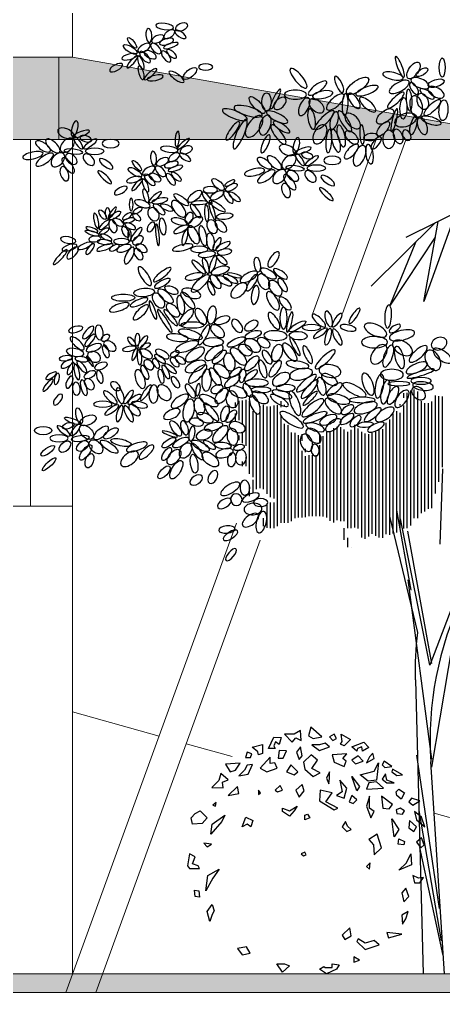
# Model space of a CAD drawing. Header units: millimetres. Extents: x 485872 to 486142, y -52344 to -52207.
# Drawn here: x 485912.78 to 485915.05, y -52339.38 to -52334.18 of the extents above; entities that cross this region are included whole.
import ezdxf

# ---------------------------------------------------------------- set-up
doc = ezdxf.new("R2010")
doc.units = ezdxf.units.MM
doc.header["$LTSCALE"] = 15
doc.styles.add('ATTR', font='romans.shx', dxfattribs={"width": 0.8, "height": 0.7})

# ---------------------------------------------------------------- blocks, each defined once
blk = doc.blocks.new('e48')
at = {"color": 100}
for p, q in [((25.5421, 9.7927), (25.1439, 9.5948)), ((25.3335, 9.689), (25.2118, 9.3516)), ((25.2567, 9.6509), (25.0115, 9.4098)), ((25.2118, 9.3516), (25.2662, 9.6556)), ((25.2554, 9.5952), (25.0841, 9.3377)), ((25.0841, 9.3377), (25.1816, 9.577))]:
    blk.add_line(p, q, dxfattribs=at)
blk = doc.blocks.new('m4')
at = {"color": 99}
for p, q in [((1153038.96, 193776.92), (1153038.96, 193834.3)), ((1153035.84, 193772.43), (1153035.84, 193832.8)), ((1153037.4, 193773.7), (1153037.4, 193833.74)), ((1153040.53, 193776.9), (1153040.53, 193833.37)), ((1152974.9, 193786.23), (1152974.9, 193826.66)), ((1152976.46, 193785.71), (1152976.46, 193827.18)), ((1152978.03, 193773.41), (1152978.03, 193827.21)), ((1153034.28, 193772.41), (1153034.28, 193827.14)), ((1153042.09, 193779.23), (1153042.09, 193829.11)), ((1153043.65, 193779.93), (1153043.65, 193828.13)), ((1153045.21, 193781.07), (1153045.21, 193828.13)), ((1153046.78, 193781.46), (1153046.78, 193828.91)), ((1152979.59, 193774.84), (1152979.59, 193822.38)), ((1153029.59, 193770.04), (1153029.59, 193823.42)), ((1153031.15, 193770.56), (1153031.15, 193824.62)), ((1153032.71, 193771.89), (1153032.71, 193823.89)), ((1152981.15, 193774.84), (1152981.15, 193819.01)), ((1152982.71, 193774.84), (1152982.71, 193818.34)), ((1153003.03, 193775.05), (1153003.03, 193816.98)), ((1153004.59, 193776.02), (1153004.59, 193817.65)), ((1153006.15, 193775.67), (1153006.15, 193817.52)), ((1153012.4, 193772.81), (1153012.4, 193818.46)), ((1153013.96, 193772.35), (1153013.96, 193816.9)), ((1153026.46, 193769.84), (1153026.46, 193819.33)), ((1153028.03, 193769.52), (1153028.03, 193820.89)), ((1152984.28, 193775.58), (1152984.28, 193815.06)), ((1152985.84, 193776.93), (1152985.84, 193814.93)), ((1152998.34, 193777.67), (1152998.34, 193813.53)), ((1152999.9, 193777.28), (1152999.9, 193815.17)), ((1153001.46, 193775.82), (1153001.46, 193815.51)), ((1153007.71, 193775.59), (1153007.71, 193816.48)), ((1153009.28, 193772.43), (1153009.28, 193815.44)), ((1153010.84, 193772.43), (1153010.84, 193816.34)), ((1153015.53, 193768.38), (1153015.53, 193815.34)), ((1153017.09, 193767.75), (1153017.09, 193814.71)), ((1153018.65, 193768.77), (1153018.65, 193814.39)), ((1153020.21, 193770.02), (1153020.21, 193814.96)), ((1153021.78, 193769.09), (1153021.78, 193815.53)), ((1153023.34, 193768.31), (1153023.34, 193816.09)), ((1153024.9, 193768.22), (1153024.9, 193816.64)), ((1152987.4, 193777.25), (1152987.4, 193808.55)), ((1152996.78, 193777.85), (1152996.78, 193809.5)), ((1152988.96, 193777.25), (1152988.96, 193806.98)), ((1152990.53, 193777.43), (1152990.53, 193804.58)), ((1152992.09, 193777.82), (1152992.09, 193804.94)), ((1152993.65, 193777.85), (1152993.65, 193804.94)), ((1152995.21, 193777.85), (1152995.21, 193804.94)), ((1153050.51, 193765.35), (1153051.65, 193798.86)), ((1152965.53, 193786.68), (1152965.53, 193791.7)), ((1152973.34, 193772.7), (1152973.34, 193783.4)), ((1152974.9, 193772.43), (1152974.9, 193783.87)), ((1152976.46, 193772.43), (1152976.46, 193783.87)), ((1152971.78, 193773.42), (1152971.78, 193776.99)), ((1153007.71, 193767.24), (1153007.71, 193772.43)), ((1153009.28, 193764.01), (1153009.28, 193768.2)), ((1153010.84, 193764.01), (1153010.84, 193764.04))]:
    blk.add_line(p, q, dxfattribs=at)
at = {"color": 116}
for p, q in [((1153034.28, 193830.52), (1153034.28, 193832.63)), ((1153048.34, 193787.91), (1153048.34, 193831.57)), ((1153049.9, 193793.1), (1153049.9, 193831.29)), ((1153051.46, 193799.69), (1153051.46, 193831.11)), ((1152959.28, 193826.09), (1152959.28, 193828.42)), ((1152960.84, 193820.57), (1152960.84, 193829.17)), ((1152962.4, 193818.52), (1152962.4, 193829.32)), ((1152963.96, 193809.11), (1152963.96, 193829.66)), ((1152965.53, 193796.71), (1152965.53, 193829.22)), ((1152970.21, 193790.26), (1152970.21, 193826.88)), ((1152971.78, 193789.86), (1152971.78, 193827.39)), ((1152973.34, 193787.8), (1152973.34, 193826.61)), ((1152979.59, 193826.42), (1152979.59, 193829)), ((1152981.15, 193826.61), (1152981.15, 193827.44)), ((1153032.71, 193827.14), (1153032.71, 193827.65)), ((1152959.28, 193820.05), (1152959.28, 193823.52)), ((1152967.09, 193795.15), (1152967.09, 193824.65)), ((1152968.65, 193789.81), (1152968.65, 193823.83)), ((1152960.84, 193811.63), (1152960.84, 193813.76)), ((1152962.4, 193810.37), (1152962.4, 193815.46)), ((1152987.4, 193808.56), (1152987.4, 193813.97)), ((1152988.96, 193811.32), (1152988.96, 193814.33)), ((1152996.78, 193810.13), (1152996.78, 193813.97)), ((1152963.96, 193800.08), (1152963.96, 193804.1)), ((1152990.53, 193806.38), (1152990.53, 193807.83)), ((1152962.4, 193800.12), (1152962.4, 193802.22)), ((1152967.09, 193788.24), (1152967.09, 193794.04)), ((1152963.96, 193787.44), (1152963.96, 193787.61))]:
    blk.add_line(p, q, dxfattribs=at)
at = {"color": 27}
for p, q in [((1153037.58, 193744.89), (1153031.11, 193780.48)), ((1153027.86, 193777.8), (1153040.33, 193726.08)), ((1153045.83, 193711.46), (1153032.83, 193776.65)), ((1153070.62, 193776.57), (1153045.83, 193711.46)), ((1153046.71, 193712.28), (1153036.08, 193771.1)), ((1153046.83, 193666.11), (1153061.64, 193753.86)), ((1153036.08, 193749.48), (1153046.59, 193669.64)), ((1153039.41, 193704.98), (1153042.92, 193574)), ((1153050.25, 193603.13), (1153040.14, 193671.39)), ((1153052.41, 193574), (1153046.31, 193668.45)), ((1153051.14, 193588.64), (1153041.15, 193646.77)), ((1153051.77, 193582.21), (1153041.4, 193630.22))]:
    blk.add_line(p, q, dxfattribs=at)
for centre, start, end in [((1153196, 193678.1), 154.547, 183.6902), ((1153189.35, 193709), 173.4603, 181.5354)]:
    blk.add_arc(centre, 150, start, end, dxfattribs=at)
at = {"color": 116, "extrusion": (0, 0, -1)}
for centre, major_axis, ratio in [((1152920.64, 193991.95), (-0.26, 3.13), 0.42054), ((1152927.68, 193995.92), (-3.98, 0.54), 0.329118), ((1152924.59, 193990.37), (2.68, 1.29), 0.508888), ((1152928.56, 193989.17), (3.1, 0.91), 0.409174), ((1152918.52, 193986.36), (2.67, 1.65), 0.480617), ((1152930.42, 193987.43), (3.32, 1.08), 0.270347), ((1153032.48, 193977.97), (-1.83, 4.63), 0.208689), ((1152917.2, 193975.27), (-0.93, 3), 0.360462), ((1152921.4, 193974.66), (2.77, 2.4), 0.257473), ((1152923.48, 193973.04), (3.58, 0.78), 0.308968), ((1153005.43, 193970.15), (-1.69, 3.64), 0.329118), ((1153029.43, 193973.88), (-4.5, 1.08), 0.34686), ((1152995.83, 193968.48), (4.02, 2.93), 0.322519), ((1153017.85, 193967.35), (4.92, 1.81), 0.306393), ((1152998.11, 193965.54), (4.53, 0.95), 0.34686), ((1152964.9, 193958.17), (-6.3, 1.78), 0.302788), ((1152958.96, 193956.62), (-5.53, 2.15), 0.28625), ((1152887.58, 193950.34), (0.83, 3.57), 0.360462), ((1153015.68, 193947.75), (-0.29, 4.36), 0.237905), ((1152883.63, 193948.33), (-3.51, 1.56), 0.540694), ((1152890.45, 193948.1), (3.7, 1.33), 0.264339), ((1152889.14, 193944.14), (-1.92, 2.71), 0.313033), ((1152933.31, 193945.77), (0.31, 3.48), 0.270347), ((1152873.47, 193942.51), (-3.17, 2.17), 0.417809), ((1152877.83, 193942.75), (-2.98, 2.82), 0.437157), ((1152884.3, 193943.04), (2.73, 2.7), 0.614425), ((1152929.78, 193941.19), (-3.98, 0.54), 0.329118), ((1152936, 193943.63), (2.75, 2.43), 0.205978), ((1152922.74, 193937.22), (-0.26, 3.13), 0.42054), ((1152920.62, 193931.64), (2.67, 1.65), 0.480617), ((1152926.7, 193935.65), (2.68, 1.29), 0.508888), ((1152930.66, 193934.45), (3.1, 0.91), 0.409174), ((1152932.53, 193932.71), (3.32, 1.08), 0.270347), ((1152956.76, 193926.22), (2.23, 1.16), 0.329118), ((1152919.3, 193920.54), (-0.93, 3), 0.360462), ((1152923.5, 193919.94), (2.77, 2.4), 0.257473), ((1152912.76, 193916.59), (0, 2.88), 0.294924), ((1152917.73, 193916.98), (-3.5, 1.08), 0.411957), ((1152925.58, 193918.32), (3.58, 0.78), 0.308968), ((1152943.22, 193917.42), (3.7, 0.22), 0.222639), ((1152887.75, 193850.75), (-3.91, 0.77), 0.426863), ((1152991.41, 193849.75), (-1.8, 3.88), 0.308968), ((1152999.24, 193847.67), (4.39, 4.13), 0.250757), ((1153032.29, 193848.5), (-1.39, 4.96), 0.366572), ((1152894.45, 193846.81), (-1.53, 2.25), 0.207959), ((1152971.44, 193843.34), (-1.27, 3.9), 0.368132), ((1152976.99, 193843.45), (2.51, 3.47), 0.375175), ((1152986.86, 193845.33), (-5.08, 0.82), 0.311586), ((1152962.37, 193840.31), (0.61, 2.9), 0.508888), ((1152966.02, 193840.47), (3, 2.25), 0.35208), ((1153040.04, 193843.85), (4.71, 2.08), 0.366572), ((1153041.79, 193841.32), (6.09, 1.88), 0.148135), ((1152957.87, 193837.89), (3.33, 2.4), 0.414148), ((1153018.32, 193836.64), (-1.95, 4.86), 0.414532), ((1153023.39, 193835.74), (0.97, 5.32), 0.331393)]:
    blk.add_ellipse(centre, major_axis=major_axis, ratio=ratio, dxfattribs=at)
at = {"color": 116}
for centre, major_axis, ratio in [((1152929.78, 193992.49), (2.17, 1.76), 0.540694), ((1152935.21, 193995.72), (2.54, 1.16), 0.60828), ((1152913.2, 193988.64), (-1.89, 2.29), 0.318055), ((1152912.37, 193985.73), (-2.97, 1.84), 0.378486), ((1152938.99, 193975), (2.84, 2.39), 0.445277), ((1153038.59, 193976.35), (2.38, 3.55), 0.485521), ((1153013.67, 193969.46), (4.78, 3.36), 0.403503), ((1153048.64, 193970.67), (3.57, 1.15), 0.427525), ((1152968.89, 193960.93), (-3.32, 3.59), 0.347589), ((1152894.52, 193943.63), (2.83, 2.19), 0.290128), ((1152937.31, 193940.99), (2.54, 1.16), 0.60828), ((1152896.55, 193940.34), (4.1, 0), 0.368132), ((1152931.88, 193937.76), (2.17, 1.76), 0.540694), ((1152915.3, 193933.92), (-1.89, 2.29), 0.318055), ((1152995.33, 193932.87), (4.1, 0), 0.368132), ((1152914.47, 193931), (-2.97, 1.84), 0.378486), ((1152951.49, 193925.55), (-2.57, 2.36), 0.439314), ((1152957.42, 193924.28), (2.57, 1.44), 0.440565), ((1152941.09, 193920.27), (2.84, 2.39), 0.445277), ((1152951.08, 193920.7), (2.87, 1.79), 0.453485), ((1152932.19, 193850.13), (1.8, 1.23), 0.519066), ((1152894.33, 193840.84), (2.37, 1.45), 0.530492), ((1152899.3, 193844.7), (2.64, 1.28), 0.521383), ((1152979.63, 193838.76), (3.5, 2.47), 0.595867)]:
    blk.add_ellipse(centre, major_axis=major_axis, ratio=ratio, dxfattribs=at)
at = {"color": 116, "extrusion": (0, 0, -1)}
for centre, major_axis, ratio in [((1152934.67, 193992.42), (-2.5, 1.59), 0.381666), ((1152923.74, 193986.15), (-2.08, 2.12), 0.508888), ((1152930.77, 193983.75), (-2.15, 1.78), 0.40552), ((1152911.96, 193982.46), (3.38, 0.88), 0.351451), ((1152913.28, 193980.18), (2.31, 2.62), 0.243312), ((1152917.06, 193979.9), (-1.21, 2.9), 0.330424), ((1152918.9, 193982.32), (-2.3, 2.39), 0.398406), ((1152921.27, 193983.36), (-2.64, 1.35), 0.508888), ((1152928.34, 193982.57), (-1.87, 2.41), 0.432555), ((1152906.05, 193977.57), (2.84, 1.54), 0.409174), ((1152945.95, 193977.91), (3.16, 0), 0.447471), ((1152932.96, 193973.52), (-3.29, 2.33), 0.321494), ((1153041.49, 193970.67), (-4.01, 1.72), 0.454183), ((1153032.24, 193969.01), (4.35, 2.42), 0.398406), ((1153038.78, 193968.34), (-1.69, 2.55), 0.432555), ((1153044.66, 193965.95), (-3.14, 2.06), 0.35208), ((1153048.6, 193966.65), (-3.53, 1.91), 0.517185), ((1153003.75, 193962.27), (3.74, 3.28), 0.398406), ((1153008.11, 193961.13), (0.28, 4.97), 0.265604), ((1153012.12, 193962.84), (-2.35, 3.26), 0.423152), ((1153018.17, 193961.11), (-3.46, 3.07), 0.367264), ((1153030.7, 193963.09), (3.61, 3.42), 0.265604), ((1153036.63, 193963.14), (-0.42, 4.87), 0.270347), ((1152995.36, 193960.6), (-3.04, 2.62), 0.587711), ((1153034.12, 193959.47), (0.2, 4.71), 0.360462), ((1152967.56, 193951.44), (3.26, 4.54), 0.490004), ((1152998.87, 193954.23), (4.2, 4.07), 0.274382), ((1153003.19, 193954.04), (1.14, 3.85), 0.423152), ((1153007.97, 193953.74), (-2.75, 4.56), 0.30137), ((1153011.45, 193953.83), (-3.07, 3.1), 0.540694), ((1153030.03, 193954.17), (1.24, 5.09), 0.180231), ((1153038.59, 193951.86), (1.16, 4.12), 0.331037), ((1153042.54, 193951.66), (-1.39, 3.77), 0.493677), ((1152958.05, 193949.47), (2.91, 4.04), 0.265604), ((1152961.34, 193947.97), (2.78, 6.5), 0.240308), ((1152996.89, 193947.9), (2.14, 4.1), 0.571299), ((1153006.39, 193947.17), (-1.17, 4.84), 0.322519), ((1152892.49, 193945.92), (-2.57, 0.85), 0.488369), ((1153000.88, 193944.87), (0.42, 5.22), 0.252324), ((1153003.97, 193945.05), (-1.4, 5.05), 0.324416), ((1153011.08, 193946.52), (-2.69, 2.61), 0.528119), ((1153021.93, 193944.03), (2.14, 2.65), 0.38819), ((1153027.61, 193945.67), (0, 4.02), 0.681744), ((1153031.72, 193946.96), (-1.32, 3.14), 0.582286), ((1153035.56, 193947.48), (-1.25, 2.2), 0.671206), ((1152903.63, 193943.76), (-3.84, 0), 0.49154), ((1153010.92, 193940.25), (2.9, 3.14), 0.397244), ((1153014.58, 193938.34), (1.9, 4.5), 0.482762), ((1153018.97, 193939.09), (-0.72, 4.31), 0.389299), ((1152868.97, 193938.49), (4.51, 1.03), 0.326457), ((1152874.22, 193936.62), (3.81, 2.62), 0.34686), ((1152880.1, 193936.55), (2.49, 2.69), 0.643683), ((1152886.09, 193936.9), (-2.37, 1.93), 0.617936), ((1152893.92, 193936.61), (-2.22, 2.22), 0.600771), ((1152936.77, 193937.69), (-2.5, 1.59), 0.381666), ((1152884.68, 193934.06), (-2.48, 3.27), 0.39114), ((1152901.62, 193934.78), (-2.97, 2.14), 0.360462), ((1152925.85, 193931.43), (-2.08, 2.12), 0.508888), ((1153002.4, 193936.29), (-3.84, 0), 0.49154), ((1152883.01, 193930.36), (-1.06, 3.14), 0.540694), ((1152900.99, 193928.76), (-2.97, 2.83), 0.253091), ((1152921.01, 193927.6), (-2.3, 2.39), 0.398406), ((1152923.37, 193928.64), (-2.64, 1.35), 0.508888), ((1152930.45, 193927.85), (-1.87, 2.41), 0.432555), ((1152932.87, 193929.02), (-2.15, 1.78), 0.40552), ((1152967.74, 193931.02), (4.51, 1.03), 0.326457), ((1152914.06, 193927.74), (3.38, 0.88), 0.351451), ((1152915.39, 193925.45), (2.31, 2.62), 0.243312), ((1152919.16, 193925.17), (-1.21, 2.9), 0.330424), ((1152908.15, 193922.84), (2.84, 1.54), 0.409174), ((1152935.06, 193918.8), (-3.29, 2.33), 0.321494), ((1152946.63, 193919.47), (-2.05, 2.69), 0.313951), ((1152948.05, 193923.18), (3.16, 0), 0.447471), ((1152956.05, 193919.9), (-1.99, 2.6), 0.396509), ((1152933.92, 193914.72), (-2.79, 3.5), 0.474756), ((1152951.15, 193915.91), (-3.57, 2.32), 0.249551), ((1152896.22, 193848.79), (-2.74, 1.43), 0.733144), ((1152901.5, 193851.26), (-1.04, 2.74), 0.444141), ((1152911.96, 193852.41), (3, 0.59), 0.339865), ((1152914.32, 193849.93), (1.01, 2.79), 0.28625), ((1152916.42, 193848.64), (-0.2, 3.4), 0.305007), ((1152919.39, 193850.15), (-2.79, 1.62), 0.52608), ((1152926.62, 193850.05), (-2.94, 1.71), 0.443646), ((1152941.21, 193849.84), (4.06, 2.73), 0.444141), ((1152949.72, 193850.58), (3.9, 2.95), 0.444141), ((1152960.6, 193848.98), (-3.32, 3.59), 0.444141), ((1152963.65, 193851.82), (-2.95, 1.7), 0.637741), ((1152973.33, 193848.67), (-1.88, 2.94), 0.432555), ((1153023.17, 193849.91), (2.92, 4.03), 0.569151), ((1153027.34, 193849.11), (1.79, 4.83), 0.366572), ((1153040.71, 193850.1), (3.85, 3.43), 0.366572), ((1153047.2, 193847.28), (-2.26, 4.33), 0.637246), ((1153051.44, 193849.32), (-3.98, 2.84), 0.444141), ((1152883.52, 193848.17), (2.9, 0.41), 0.38621), ((1152884.13, 193845.67), (2.52, 1.6), 0.436349), ((1152890.62, 193847.7), (-2.91, 0.39), 0.38621), ((1152890.78, 193844.38), (-2.08, 2.56), 0.326133), ((1152920.61, 193845.27), (-1.86, 1.84), 0.684879), ((1152923.84, 193845.86), (-1.3, 2.07), 0.502073), ((1152925.62, 193847.89), (-2.44, 1.69), 0.381666), ((1152932.16, 193846.42), (-1.78, 1.92), 0.504647), ((1152934.68, 193847.31), (-2.27, 1.31), 0.504647), ((1152941.4, 193844.5), (4.5, 1.92), 0.444141), ((1152956.53, 193846.47), (-0.89, 3.92), 0.634727), ((1152885.86, 193843.5), (1.33, 2.62), 0.366899), ((1152888.56, 193842.11), (-0.84, 3.51), 0.313446), ((1152898.78, 193839.86), (-0.83, 2.81), 0.463452), ((1152916.76, 193838.89), (-1.43, 4.12), 0.454183), ((1152918.84, 193841.86), (-1.48, 3.07), 0.38819), ((1152930.32, 193843.54), (-2.59, 1.94), 0.321493), ((1152942.39, 193841.16), (3.89, 3.89), 0.343298), ((1152946.38, 193838.39), (0.28, 4.88), 0.444141), ((1152950.23, 193839.98), (-2.31, 3.7), 0.410927), ((1152953.08, 193842.43), (-3.38, 2.62), 0.50759), ((1152959.26, 193841.92), (2.5, 1.91), 0.42054), ((1152988.47, 193841.05), (5.11, 1.13), 0.468601), ((1153001.34, 193842.48), (-4.84, 0.65), 0.579315), ((1153028.91, 193840.81), (5.15, 0), 0.476544), ((1152877.08, 193840.39), (2.36, 1.47), 0.34686), ((1152879.61, 193839.03), (0.59, 2.5), 0.419313), ((1152885.27, 193837.51), (1.15, 2.7), 0.444141), ((1152990.86, 193837.06), (4.37, 3.75), 0.262155), ((1153001.17, 193838.69), (-3.41, 2.12), 0.470168)]:
    blk.add_ellipse(centre, major_axis=major_axis, ratio=ratio, start_param=3.141593, end_param=9.424778, dxfattribs=at)
at = {"color": 60}
for centre, major_axis, ratio in [((1153051.39, 193977.62), (0, 4.28), 0.308968), ((1153042.31, 193975.55), (2.56, 1.66), 0.432555), ((1152973.09, 193962.31), (0, 4.02), 0.517185), ((1152993.29, 193936.16), (2.83, 2.19), 0.290128)]:
    blk.add_ellipse(centre, major_axis=major_axis, ratio=ratio, dxfattribs=at)
at = {"color": 60, "extrusion": (0, 0, -1)}
for centre, major_axis, ratio in [((1152987.35, 193972.85), (-3.58, 4.29), 0.30414), ((1152977.06, 193963.62), (2.2, 4.37), 0.193105), ((1152979.07, 193961.64), (2.43, 2.38), 0.582286), ((1152985.95, 193965.55), (-4.98, 0), 0.398406), ((1152982.4, 193940.86), (-3.51, 1.56), 0.540694), ((1152986.36, 193942.87), (0.83, 3.57), 0.360462), ((1152976.61, 193935.28), (-2.98, 2.82), 0.437157), ((1152983.07, 193935.58), (2.73, 2.7), 0.614425), ((1152989.23, 193940.63), (3.7, 1.33), 0.264339), ((1152987.91, 193936.67), (-1.92, 2.71), 0.313033), ((1152972.24, 193935.04), (-3.17, 2.17), 0.417809)]:
    blk.add_ellipse(centre, major_axis=major_axis, ratio=ratio, dxfattribs=at)
for centre, major_axis, ratio in [((1152989.89, 193960.26), (1.92, 3.92), 0.454183), ((1152972.49, 193952), (1.49, 4.38), 0.510088), ((1152977.78, 193955.55), (-4.69, 2.33), 0.324416), ((1152993.16, 193954.71), (-0.84, 4.55), 0.34686), ((1152978.39, 193947.82), (-3.14, 4.19), 0.306393), ((1152979.79, 193951.13), (-3.65, 2.39), 0.302788), ((1152972.61, 193943.63), (1.75, 4), 0.302788), ((1152991.26, 193938.45), (-2.57, 0.85), 0.488369), ((1152972.99, 193929.16), (3.81, 2.62), 0.34686), ((1152978.87, 193929.09), (2.49, 2.69), 0.643683), ((1152983.45, 193926.59), (-2.48, 3.27), 0.39114), ((1152984.86, 193929.43), (-2.37, 1.93), 0.617936), ((1152992.69, 193929.15), (-2.22, 2.22), 0.600771), ((1153000.4, 193927.31), (-2.97, 2.14), 0.360462), ((1152981.78, 193922.89), (-1.06, 3.14), 0.540694), ((1152999.76, 193921.29), (-2.97, 2.83), 0.253091)]:
    blk.add_ellipse(centre, major_axis=major_axis, ratio=ratio, start_param=3.141593, end_param=9.424778, dxfattribs=at)
at = {"color": 116}
for centre, major_axis, ratio in [((1153039.79, 193960.34), (-0.93, 4.8), 0.540694), ((1153042.7, 193962.53), (-1.18, 3.56), 0.628714), ((1153047.01, 193959.8), (3.49, 3.42), 0.328278), ((1153051.95, 193958.61), (0.32, 4.62), 0.428474), ((1153025.97, 193955.87), (3.54, 2.98), 0.510088), ((1153035.08, 193954.26), (4.67, 1.72), 0.588123), ((1153046.43, 193954), (-4.4, 1.43), 0.367264), ((1153025.08, 193950.39), (2.53, 3.12), 0.423152), ((1153019.57, 193946.74), (3.11, 0.48), 0.540694), ((1152887.04, 193940.27), (-4.07, 0.48), 0.299107), ((1152958.84, 193920.1), (-2.41, 2.05), 0.372892), ((1152952.05, 193848.77), (2.83, 2.85), 0.399643), ((1152977.8, 193850.53), (1.24, 3.82), 0.540694), ((1152966.52, 193845.87), (2.9, 3.14), 0.419314), ((1152926.1, 193840.12), (-0.64, 3.17), 0.35072), ((1152928.23, 193842.09), (-1.38, 3.11), 0.305007)]:
    blk.add_ellipse(centre, major_axis=major_axis, ratio=ratio, start_param=3.141593, end_param=9.424778, dxfattribs=at)
at = {"color": 60}
blk.add_ellipse((1152985.81, 193932.8), major_axis=(-4.07, 0.48), ratio=0.299107, start_param=3.141593, end_param=9.424778, dxfattribs=at)
at = {"color": 99, "extrusion": (0, 0, -1)}
for centre, major_axis, ratio in [((1152925.23, 193914.51), (-2.48, 2.21), 0.398406), ((1152928.62, 193915.29), (-2.83, 1.16), 0.370761), ((1152941.45, 193913.74), (-2.25, 2.95), 0.318055), ((1152946.4, 193912.76), (-0.25, 3.92), 0.240308), ((1152948.9, 193913.84), (-1.32, 4.05), 0.194095), ((1152915.19, 193911.07), (-1.67, 1.41), 0.519066), ((1152922.75, 193912.32), (-1.51, 2.75), 0.750963), ((1152904.63, 193906.94), (-0.97, 2.8), 0.572499), ((1152906.91, 193908.75), (-2.49, 1.27), 0.473107), ((1152912.35, 193906.98), (-2.37, 1.12), 0.432555), ((1152921.62, 193906.64), (1.39, 2.01), 0.540694), ((1152924.5, 193903.15), (-0.48, 4.95), 0.151774), ((1152926.81, 193906.85), (-0.52, 3.72), 0.402377), ((1152941.47, 193908.87), (3.1, 1.83), 0.49154), ((1152948.91, 193906.8), (-1.33, 2.87), 0.708495), ((1152952.73, 193907.01), (-2.31, 2.32), 0.540694), ((1152910.24, 193904.44), (-1.27, 2.29), 0.504647), ((1152935, 193905.56), (3.25, 1.55), 0.327693), ((1152936.7, 193901.92), (0.92, 3.48), 0.294924), ((1152892.14, 193898.22), (3.29, 1.4), 0.290128), ((1152894.45, 193896.78), (1.75, 2.29), 0.360462), ((1152896.54, 193901.27), (2.69, 0.26), 0.488369), ((1152901.06, 193897.5), (3.61, 1.3), 0.270347), ((1152908.43, 193900.17), (3.58, 0), 0.369254), ((1152917.37, 193897.2), (-2.46, 1.33), 0.574487), ((1152935.74, 193897.47), (4.56, 1.1), 0.276634), ((1152881.16, 193893.21), (3.02, 3.27), 0.212037), ((1152885.28, 193897.45), (3.32, 1.08), 0.351451), ((1152886.69, 193895.05), (2.42, 2.52), 0.432555), ((1152905.3, 193897.37), (2.15, 1.16), 0.424831), ((1152909.55, 193897.13), (3.21, 1.12), 0.415918), ((1152911.95, 193893.9), (1.83, 3.67), 0.368132), ((1152916.02, 193894.5), (-1.62, 2.38), 0.557078), ((1152943.17, 193896.68), (3.93, 0), 0.360462), ((1152946.53, 193894.45), (3.89, 0.53), 0.330424), ((1152953.2, 193891.93), (-2.3, 1.84), 0.400514), ((1152940.86, 193884.6), (4.03, 0.97), 0.341491), ((1152958.77, 193885.1), (-3.28, 0.81), 0.209301), ((1152965.21, 193884.42), (3.84, 2.08), 0.389299), ((1152973.94, 193885.89), (-3.5, 1.97), 0.399643), ((1152979.28, 193885.79), (-3.03, 2.07), 0.360462), ((1152948.43, 193879.33), (-1.32, 2.99), 0.360462), ((1152950.36, 193882.34), (-2.15, 2.89), 0.45877), ((1152954.23, 193882.68), (-3.34, 1.86), 0.370761), ((1152957.05, 193883.54), (-3.31, 1.68), 0.318055), ((1152960.78, 193878.34), (3.33, 2.82), 0.540694), ((1152966.69, 193881.86), (2.36, 3.67), 0.302788), ((1152971.82, 193882.29), (-1.89, 3.24), 0.628714), ((1152976.98, 193879.38), (-2.49, 3.15), 0.564202), ((1152980.25, 193880.76), (-1.84, 2.86), 0.415918), ((1152924.96, 193873.88), (-2.2, 3.04), 0.578417), ((1152928.09, 193875.86), (-3.31, 2.84), 0.410927), ((1152930.71, 193878.51), (-3.02, 1.15), 0.467627), ((1152938.01, 193873.93), (-2.98, 3.54), 0.34686), ((1152939.56, 193877.08), (-4.15, 1.34), 0.454183), ((1152968.02, 193876.38), (0.65, 4.23), 0.375175), ((1152975.94, 193873.74), (-2.34, 3.99), 0.428474), ((1152916.29, 193873.05), (3.94, 1.68), 0.286899), ((1152922.46, 193869.66), (-1.48, 4.11), 0.216278), ((1152934.87, 193871.88), (-0.74, 4.21), 0.397244), ((1152981.4, 193872.58), (-2.49, 2.69), 0.437704), ((1152907.53, 193870.84), (4.35, 1.57), 0.326457), ((1152927.79, 193864.77), (-3.14, 5.04), 0.17493), ((1152930.41, 193866.26), (-2.97, 3.54), 0.224439), ((1152931.39, 193869.52), (-2.69, 2.61), 0.528119), ((1152937.26, 193866.35), (3.07, 3.46), 0.367264), ((1152943.82, 193866.79), (-2.09, 3.43), 0.493677), ((1152888.01, 193861.03), (3.19, 0.85), 0.394792), ((1152893.63, 193859.63), (2.36, 2.74), 0.360462), ((1152940.03, 193862.97), (5.24, 0), 0.252324), ((1152945.25, 193858.55), (2.3, 4.41), 0.265604), ((1152951.26, 193860.22), (-2.83, 2.33), 0.566441), ((1152977.1, 193858.23), (-5.15, 0.22), 0.421558), ((1152993.1, 193861.89), (4.19, 0), 0.315405), ((1152997.12, 193859.33), (3.08, 2.14), 0.276634), ((1153000.55, 193857.78), (1.04, 3.7), 0.319501), ((1153004.6, 193857.65), (-1.87, 3.55), 0.329118), ((1153009.48, 193861.67), (-3.59, 0.76), 0.360462), ((1152903.28, 193853.62), (-2.59, 1.78), 0.594763), ((1152937.6, 193853.36), (5.14, 1.95), 0.343298), ((1152966.93, 193853.87), (-3.32, 2.26), 0.611219), ((1152971.77, 193855.1), (-2.72, 1.57), 0.600771), ((1152985.77, 193853.41), (-2.18, 4.08), 0.204035), ((1153021.21, 193855.31), (5.76, 0), 0.442386), ((1153033.69, 193852.78), (-4.18, 2.53), 0.579315)]:
    blk.add_ellipse(centre, major_axis=major_axis, ratio=ratio, start_param=3.141593, end_param=9.424778, dxfattribs=at)
for centre, major_axis, ratio in [((1152897.16, 193909.4), (-0.81, 3.49), 0.263753), ((1152900.02, 193912.13), (-1.61, 1.84), 0.463452), ((1152902.29, 193912.73), (-0.11, 2.44), 0.463452), ((1152904.35, 193912.99), (1.71, 2.43), 0.254444), ((1152911, 193911.37), (2.03, 1.35), 0.38621), ((1152915.57, 193913.91), (2.05, 1.16), 0.400514), ((1152911.76, 193909.56), (2.54, 0.63), 0.360463), ((1152934.23, 193909.08), (-3.7, 0.94), 0.370761), ((1152895.25, 193905.52), (-2.71, 0.98), 0.262154), ((1152901.66, 193901.95), (-2.51, 1.23), 0.337934), ((1152912, 193902.88), (0, 2.71), 0.279068), ((1152915.11, 193903.38), (2.34, 2.93), 0.301783), ((1152940.59, 193903.16), (-1.93, 3.91), 0.45959), ((1152944.77, 193902.68), (-1.06, 4.46), 0.334715), ((1152948.09, 193900.13), (-0.44, 3.79), 0.463452), ((1152884.67, 193900.81), (-3.43, 0.65), 0.40552), ((1152900.86, 193899.92), (-3.3, 0.3), 0.313033), ((1152951.07, 193899.07), (1.59, 2.73), 0.372892), ((1152953.69, 193898.1), (3.26, 1.76), 0.318055), ((1152976.21, 193892.15), (2.23, 3.34), 0.399643), ((1152942.87, 193888.8), (-2.97, 2.89), 0.284576), ((1152945.97, 193889.44), (-1.14, 3.53), 0.318055), ((1152949.18, 193890.08), (1.29, 3.83), 0.292267), ((1152918.83, 193884.71), (-2.66, 4.1), 0.328278), ((1152926.61, 193885.4), (3.85, 3.01), 0.251036), ((1152926.67, 193881.56), (3.53, 1.91), 0.305609), ((1152948.7, 193867.45), (0.77, 3.94), 0.493677), ((1152976.42, 193864.83), (-2.24, 3.64), 0.375175), ((1152980.68, 193866.08), (0, 4.89), 0.328278), ((1152983.45, 193864.31), (1.12, 4.49), 0.204035), ((1153000.8, 193865.67), (-1.05, 3.51), 0.411957), ((1153012.28, 193867.04), (2.34, 3.37), 0.253091), ((1153027.29, 193866.74), (0.31, 5.14), 0.293258), ((1152953.29, 193865.1), (3.47, 1.18), 0.437704), ((1152959.99, 193862.59), (-1.97, 2.77), 0.554558), ((1152996.4, 193864.92), (-2.92, 2.76), 0.329118), ((1153004.52, 193865.1), (2.04, 2.94), 0.316504), ((1153021.65, 193860.65), (-4.94, 2.2), 0.453485), ((1153030.26, 193861.41), (2.4, 1.59), 0.426001), ((1153033.47, 193858.4), (5.61, 1.32), 0.376847), ((1152888.72, 193854.8), (-2.94, 2.69), 0.369948), ((1152894.43, 193856.14), (2.24, 2.63), 0.327693), ((1152912.97, 193855.68), (-1.73, 1.72), 0.424831), ((1152915.5, 193856.47), (0.16, 2.79), 0.40552), ((1152917.95, 193855.4), (2.11, 2.67), 0.332735), ((1152933.34, 193857.33), (-4.84, 0.65), 0.328278), ((1152949.37, 193855.31), (-4.63, 0), 0.408071), ((1152896.1, 193852.81), (3.38, 1.27), 0.407479)]:
    blk.add_ellipse(centre, major_axis=major_axis, ratio=ratio, dxfattribs=at)
at = {"color": 99}
for centre, major_axis, ratio in [((1152905.56, 193911.75), (2.41, 1.74), 0.381666), ((1152938.59, 193910.69), (0.97, 2.55), 0.562321), ((1152954.43, 193911.44), (3.69, 0.4), 0.381666), ((1152900.85, 193907.56), (2.13, 2.19), 0.308968), ((1152895.4, 193903.9), (-3.07, 1), 0.292267), ((1152900.71, 193904.72), (1.98, 1.27), 0.400514), ((1152915.79, 193900.61), (2.02, 1.8), 0.627902), ((1152954.34, 193895.49), (3.12, 0.52), 0.447471), ((1152969, 193889.85), (-0.56, 3.36), 0.38819), ((1152952.46, 193887.23), (3.93, 1.32), 0.426863), ((1152943.61, 193881.48), (3.78, 3.78), 0.331037), ((1152966.33, 193862.69), (2.72, 2.05), 0.554558), ((1152986.89, 193862.42), (3.67, 2.19), 0.286899), ((1152898.52, 193859.65), (-0.43, 3.43), 0.475155), ((1152939.16, 193858.8), (-5.22, 1.72), 0.343298), ((1152967.17, 193858.67), (3.57, 1.17), 0.427525), ((1152901.28, 193857.26), (1.58, 1.37), 0.621798), ((1152959.59, 193855.39), (3.95, 1.86), 0.346044), ((1153050.02, 193854.67), (3.06, 1.68), 0.811041), ((1152919.15, 193853.62), (2.05, 1.17), 0.440565)]:
    blk.add_ellipse(centre, major_axis=major_axis, ratio=ratio, dxfattribs=at)
for centre, major_axis, ratio in [((1152918.53, 193877.46), (4.61, 0.42), 0.408071), ((1152909.26, 193875.14), (5.15, 0), 0.311586), ((1152917.08, 193868.6), (3.14, 3.4), 0.326457), ((1152987.22, 193858.22), (-4.01, 0.23), 0.470168), ((1152983.45, 193850.86), (-2.76, 4.03), 0.366899)]:
    blk.add_ellipse(centre, major_axis=major_axis, ratio=ratio, start_param=3.141593, end_param=9.424778, dxfattribs=at)
at = {"extrusion": (0, 0, -1)}
for centre, major_axis, ratio in [((1152875.7, 193836.17), (2.22, 2.65), 0.262154), ((1152891.66, 193835.04), (-0.99, 3.53), 0.355313), ((1152894.12, 193836.62), (-1.7, 2.19), 0.673317), ((1152932.49, 193837.47), (-1.59, 2.4), 0.45877), ((1152968.74, 193837.25), (5.24, 0), 0.306393), ((1152888.29, 193834.59), (-0.36, 2.91), 0.579315), ((1152905.78, 193835.72), (-2.01, 1.6), 0.595867), ((1152922.78, 193832.21), (0.15, 4.1), 0.506181), ((1152927.44, 193832.86), (-2.49, 3.04), 0.672863), ((1152939.15, 193833.57), (-1.93, 3.01), 0.422005), ((1152951.02, 193834.4), (2.76, 1.09), 0.572499), ((1152953.06, 193831.36), (2.49, 3.03), 0.552709), ((1152960.44, 193833.19), (-3.91, 1.74), 0.50759), ((1152964.73, 193833.91), (-1.71, 2.94), 0.443646), ((1152970.68, 193834.11), (-4.54, 0), 0.270347), ((1152980.02, 193832.12), (-4.4, 1.44), 0.326457), ((1152981.67, 193834.93), (-4.28, 0), 0.353106), ((1153032.08, 193836.84), (4.89, 0), 0.193105), ((1153040.84, 193832.6), (-2.61, 2.32), 0.702902), ((1153042.83, 193835.76), (-4.6, 0.53), 0.408071), ((1152880.15, 193829.77), (1.8, 2.32), 0.444141), ((1152934.43, 193829.08), (3.75, 2.71), 0.408071), ((1152938.42, 193824.96), (1.03, 5.05), 0.476544), ((1152943.19, 193826.75), (-0.83, 3.66), 0.653862), ((1152947.38, 193829.3), (-4.13, 2.08), 0.408071), ((1152957.71, 193829.89), (-0.81, 3.67), 0.729308), ((1152967.86, 193827.58), (-1.72, 4.2), 0.415918), ((1152970.36, 193830.71), (-3.47, 2.02), 0.540694), ((1152978.81, 193829.37), (-3.95, 2.41), 0.326457), ((1153002.81, 193826.87), (-3.4, 3.13), 0.469281), ((1153005.25, 193829.99), (-4.96, 1.38), 0.366572), ((1153015.78, 193829.59), (5.76, 0), 0.213001), ((1152904.16, 193825.14), (3.08, 2.14), 0.276634), ((1152907.59, 193823.58), (1.04, 3.7), 0.319501), ((1152911.64, 193823.45), (-1.87, 3.55), 0.329118), ((1152914.26, 193825.06), (-2.34, 2.22), 0.52608), ((1152916.52, 193827.48), (-3.59, 0.76), 0.360462), ((1152930.92, 193823.29), (3.6, 1.79), 0.470168), ((1153009.18, 193825.31), (2.66, 1.83), 0.467627), ((1153017.28, 193826.12), (5.14, 1.69), 0.418601), ((1153020.42, 193823.05), (3.65, 2.85), 0.326457), ((1153025.83, 193823.17), (4.05, 2.73), 0.444141), ((1153000.61, 193820.73), (3.77, 1.63), 0.460165), ((1153008.94, 193821.11), (3.03, 2.07), 0.411957), ((1153012.69, 193820.1), (2.31, 2.25), 0.467627), ((1152949.47, 193817.74), (4.15, 1.05), 0.375175), ((1152952.5, 193814.43), (3.14, 3.4), 0.469281), ((1152957.98, 193813.18), (-0.7, 3.69), 0.653862), ((1152960.04, 193817.47), (-3.51, 1.32), 0.603565), ((1152994.82, 193817.43), (-4.15, 1.36), 0.367672), ((1152994.07, 193813.68), (-3.02, 2.78), 0.598214), ((1153021.84, 193817.5), (3.66, 1.85), 0.368132), ((1152890.14, 193812.44), (4.07, 0.48), 0.299107), ((1152945.32, 193814.11), (3.53, 1.27), 0.553268), ((1152990.89, 193810.54), (-1.48, 3.73), 0.634727), ((1152915.24, 193808.68), (4.61, 1.63), 0.328278), ((1152919.59, 193806.35), (3.17, 3), 0.346044), ((1152947.67, 193809.56), (-2.73, 1.72), 0.35072), ((1152954.32, 193805.87), (3.85, 1.16), 0.470168), ((1152994.78, 193807.23), (-0.4, 2.68), 0.662786), ((1152912.02, 193803.37), (3.66, 2.84), 0.530492), ((1152957.57, 193802.98), (0.6, 3.08), 0.600771), ((1152961.67, 193804.04), (0.29, 3.39), 0.720925), ((1152941.75, 193793.95), (2.63, 1.72), 0.600771), ((1152949.17, 193795.26), (1.54, 2.74), 0.600771), ((1152956.91, 193789.98), (4.17, 2.55), 0.38621), ((1152963.46, 193790.5), (-0.24, 3.4), 0.637741), ((1152959.6, 193785.2), (-1.05, 2.4), 0.973248), ((1152966.08, 193786.11), (3.73, 1.49), 0.399643), ((1152954.31, 193783.46), (2.98, 1.82), 0.513659), ((1152967.07, 193781.02), (4, 0.29), 0.634727), ((1152965.97, 193776.05), (3.45, 2.52), 0.50759), ((1152970.76, 193775.2), (1.2, 4.74), 0.444141), ((1152955.41, 193771.89), (3.65, 0.39), 0.437704), ((1152957.03, 193769.31), (3.17, 2.02), 0.402377), ((1152957.26, 193760.64), (2.18, 2.62), 0.38819)]:
    blk.add_ellipse(centre, major_axis=major_axis, ratio=ratio, start_param=3.141593, end_param=9.424778, dxfattribs=at)
for centre, major_axis, ratio in [((1152992.28, 193834.43), (3.62, 4.02), 0.279068), ((1152997.56, 193835.65), (-1.09, 3.87), 0.470168), ((1153026.08, 193833.11), (1.13, 5.29), 0.348835), ((1153041.97, 193838.07), (4.63, 0), 0.326457), ((1152907.83, 193831.48), (-1.05, 3.51), 0.411957), ((1152919.32, 193832.84), (2.34, 3.37), 0.253091), ((1152942.58, 193834.1), (0.43, 2.85), 0.327693), ((1153003.33, 193834.35), (3.42, 2.56), 0.353106), ((1153012.3, 193834.11), (-5.07, 2.74), 0.327693), ((1153029.44, 193831.65), (2.08, 3.84), 0.432555), ((1153033.45, 193830.11), (2.68, 3.66), 0.478306), ((1152903.44, 193830.73), (-2.92, 2.76), 0.329118), ((1152911.56, 193830.91), (2.04, 2.94), 0.316504), ((1152914.29, 193829.91), (3, 1.95), 0.316504), ((1152985.72, 193828.14), (-2.05, 5.38), 0.327693), ((1152993.75, 193826.09), (4.72, 3.75), 0.313446), ((1152992.55, 193830.3), (3.14, 3.03), 0.216278), ((1152900.14, 193827.69), (-4.19, 0), 0.315405), ((1152948.43, 193824.25), (-3.2, 3.81), 0.303547), ((1152941.81, 193819.74), (-3.25, 0.67), 0.512236), ((1152945.72, 193821.65), (-3.64, 1.48), 0.480617), ((1152984.28, 193820.75), (-5.13, 3.33), 0.308968), ((1152994.75, 193821.79), (5.33, 2.18), 0.262155), ((1153002.89, 193818.35), (3.31, 2.42), 0.460165), ((1152882.66, 193815.8), (-2.83, 2.19), 0.290128), ((1152936.53, 193817.16), (-1.06, 3.14), 0.455321), ((1152939.84, 193814.62), (0.56, 3.36), 0.38819), ((1153017.14, 193818.58), (3.65, 0.32), 0.308968), ((1152880.62, 193812.51), (-4.1, 0), 0.368132), ((1152930.01, 193814.42), (-3.45, 1.24), 0.180231), ((1152970.46, 193783.91), (-3.14, 0), 0.570732)]:
    blk.add_ellipse(centre, major_axis=major_axis, ratio=ratio, dxfattribs=at)
for centre, major_axis, ratio in [((1152889.59, 193822.51), (-0.83, 3.57), 0.360462), ((1152954.55, 193823.42), (1.01, 3.52), 0.463452), ((1152957.36, 193822.33), (2.06, 2.71), 0.443646), ((1152886.72, 193820.27), (-3.7, 1.33), 0.264339), ((1152893.55, 193820.5), (3.51, 1.56), 0.540694), ((1152888.04, 193816.31), (1.92, 2.71), 0.313033), ((1152892.88, 193815.21), (-2.73, 2.7), 0.614425), ((1152899.34, 193814.92), (2.98, 2.82), 0.437157), ((1152903.71, 193814.68), (3.17, 2.17), 0.417809), ((1152932.62, 193816.93), (-2.23, 3.34), 0.399643), ((1152953.56, 193809.27), (-3.72, 0.46), 0.402377), ((1152960.83, 193808.42), (2.29, 0.58), 0.560719)]:
    blk.add_ellipse(centre, major_axis=major_axis, ratio=ratio)
for centre, major_axis, ratio in [((1152873.55, 193815.93), (3.84, 0), 0.49154), ((1152884.69, 193818.09), (2.57, 0.85), 0.488369), ((1152908.21, 193810.66), (-4.51, 1.03), 0.326457), ((1152929.55, 193810.56), (3.03, 2.07), 0.360462), ((1152934.9, 193810.66), (3.5, 1.97), 0.399643), ((1152875.55, 193806.95), (2.97, 2.14), 0.360462), ((1152883.26, 193808.78), (2.22, 2.22), 0.600771), ((1152891.09, 193809.07), (2.37, 1.93), 0.617936), ((1152892.5, 193806.23), (2.48, 3.27), 0.39114), ((1152897.08, 193808.72), (-2.49, 2.69), 0.643683), ((1152902.96, 193808.79), (-3.81, 2.62), 0.34686), ((1152928.59, 193805.53), (1.84, 2.86), 0.415918), ((1152937.01, 193807.07), (1.89, 3.24), 0.628714), ((1152942.15, 193806.64), (-2.36, 3.67), 0.302788), ((1152943.63, 193809.19), (-3.84, 2.08), 0.389299), ((1152876.19, 193800.93), (2.97, 2.83), 0.253091), ((1152894.17, 193802.53), (1.06, 3.14), 0.540694), ((1152931.85, 193804.15), (2.49, 3.15), 0.564202), ((1152940.82, 193801.16), (-0.65, 4.23), 0.375175), ((1152948.05, 193803.11), (-3.33, 2.82), 0.540694), ((1152927.43, 193797.36), (2.49, 2.69), 0.437704), ((1152932.9, 193798.52), (2.34, 3.99), 0.428474)]:
    blk.add_ellipse(centre, major_axis=major_axis, ratio=ratio, start_param=3.141593, end_param=9.424778)
blk = doc.blocks.new('A$C1FC02FEC')
at = {"color": 72}
for points in [[(0.2908, 0.7186), (0.314, 0.6943), (0.3245, 0.7078), (0.3414, 0.6997), (0.3393, 0.7294), (0.3203, 0.7186)], [(0.3695, 0.7393), (0.3625, 0.7132), (0.3772, 0.7051), (0.4025, 0.7105)], [(0.2429, 0.6751), (0.2587, 0.71), (0.2806, 0.7089), (0.2748, 0.6879), (0.2638, 0.6959), (0.2587, 0.6832), (0.2629, 0.676)], [(0.4404, 0.7186), (0.4257, 0.7105), (0.4362, 0.6997), (0.4468, 0.7051)], [(0.4594, 0.6889), (0.4636, 0.697), (0.4615, 0.7186), (0.4889, 0.7024), (0.4699, 0.6835)], [(0.2134, 0.657), (0.2106, 0.6657), (0.1938, 0.6795), (0.2247, 0.6874), (0.2246, 0.6606)], [(0.3393, 0.6808), (0.3266, 0.6646), (0.3351, 0.643), (0.3435, 0.6538)], [(0.373, 0.6862), (0.3962, 0.67), (0.4257, 0.6808), (0.413, 0.6916), (0.3962, 0.6862)], [(0.4931, 0.6808), (0.5289, 0.6943), (0.5437, 0.6781), (0.5247, 0.6673), (0.5226, 0.6808), (0.51, 0.6754), (0.5079, 0.6673)], [(0.1789, 0.6646), (0.1742, 0.6484), (0.1893, 0.6482), (0.193, 0.6595)], [(0.2478, 0.6494), (0.2184, 0.6162), (0.2382, 0.6053), (0.2686, 0.6167), (0.2616, 0.6326), (0.2484, 0.6309)], [(0.2754, 0.6694), (0.2716, 0.6464), (0.2867, 0.6462), (0.2973, 0.6684)], [(0.3709, 0.6565), (0.3477, 0.6349), (0.3519, 0.6133), (0.3772, 0.5917), (0.3983, 0.6025), (0.373, 0.616), (0.3899, 0.6403)], [(0.4784, 0.6592), (0.4341, 0.6565), (0.4404, 0.6349), (0.4699, 0.6214), (0.4763, 0.6376), (0.4657, 0.6457)], [(0.5121, 0.6538), (0.4931, 0.6403), (0.5037, 0.6295), (0.5268, 0.6376)], [(0.5563, 0.6619), (0.5458, 0.6511), (0.5374, 0.6322), (0.5605, 0.6457)], [(0.1141, 0.629), (0.1276, 0.6056), (0.1438, 0.6103), (0.1578, 0.632)], [(0.1542, 0.594), (0.182, 0.5989), (0.1952, 0.6274), (0.1787, 0.6261), (0.1706, 0.6104)], [(0.3098, 0.6268), (0.2971, 0.6052), (0.3203, 0.5971), (0.3309, 0.6052)], [(0.5184, 0.5971), (0.5605, 0.6079), (0.5732, 0.6322), (0.5669, 0.5808), (0.5416, 0.5781)], [(0.5901, 0.6376), (0.5837, 0.6268), (0.5922, 0.6187), (0.6132, 0.6214)], [(0.6153, 0.6133), (0.6132, 0.6052), (0.628, 0.5944), (0.6448, 0.5971)], [(0.0731, 0.5588), (0.1067, 0.558), (0.1046, 0.575), (0.1223, 0.5812), (0.0998, 0.6007), (0.094, 0.5796)], [(0.4257, 0.6052), (0.4173, 0.5862), (0.4236, 0.57), (0.4257, 0.5862)], [(0.5079, 0.5484), (0.4931, 0.5917), (0.5163, 0.5619)], [(0.5943, 0.5998), (0.5837, 0.5835), (0.5985, 0.5727), (0.6196, 0.5727), (0.5985, 0.5808)], [(0.1496, 0.5619), (0.1222, 0.5349), (0.1538, 0.5403)], [(0.2782, 0.5646), (0.2634, 0.5511), (0.2697, 0.5457), (0.2845, 0.5511)], [(0.3435, 0.5673), (0.3245, 0.5511), (0.3351, 0.5295), (0.3498, 0.5484)], [(0.4573, 0.5808), (0.4636, 0.5457), (0.4468, 0.5349), (0.4699, 0.5268), (0.4784, 0.5565)], [(0.5437, 0.5727), (0.5374, 0.5538), (0.5879, 0.5565), (0.5669, 0.5754)], [(0.2128, 0.5511), (0.2128, 0.5376), (0.2192, 0.543)], [(0.3983, 0.5511), (0.3962, 0.5187), (0.4404, 0.4917), (0.451, 0.4971), (0.4151, 0.516), (0.4341, 0.543)], [(0.4931, 0.5349), (0.4847, 0.516), (0.4973, 0.5106), (0.5079, 0.5214)], [(0.5458, 0.5322), (0.5374, 0.5025), (0.55, 0.4674), (0.5605, 0.4863), (0.5458, 0.4971)], [(0.5816, 0.5322), (0.5858, 0.4971), (0.6048, 0.4944), (0.6153, 0.5079)], [(0.6406, 0.5241), (0.628, 0.5349), (0.6259, 0.5457), (0.6343, 0.5538), (0.6512, 0.543)], [(0.6722, 0.5268), (0.6638, 0.516), (0.6765, 0.5052), (0.6975, 0.5187)], [(0.0864, 0.5133), (0.0759, 0.5052), (0.0843, 0.5025)], [(0.3203, 0.489), (0.3056, 0.4728), (0.2845, 0.4863), (0.2845, 0.4971), (0.3056, 0.489), (0.3287, 0.5025)], [(0.6512, 0.489), (0.6385, 0.4971), (0.6259, 0.4917), (0.628, 0.4809), (0.6448, 0.4782)], [(0.0232, 0.4809), (0.0379, 0.489), (0.059, 0.4674), (0.0443, 0.4512), (0.0148, 0.4485), (0.0105, 0.4674)], [(0.0695, 0.4187), (0.0738, 0.4485), (0.1117, 0.4755), (0.1033, 0.4566)], [(0.1644, 0.4404), (0.1749, 0.4701), (0.196, 0.4593), (0.1897, 0.4404), (0.1791, 0.4485)], [(0.3519, 0.4755), (0.3604, 0.4782), (0.3667, 0.4674), (0.3519, 0.462)], [(0.6807, 0.4863), (0.687, 0.462), (0.7123, 0.4404), (0.7017, 0.4701)], [(0.4741, 0.4566), (0.4636, 0.4404), (0.4784, 0.4269), (0.491, 0.4323), (0.4805, 0.4431)], [(0.6132, 0.4647), (0.6343, 0.4323), (0.6196, 0.4106), (0.6174, 0.4323)], [(0.6659, 0.4593), (0.6638, 0.4377), (0.6786, 0.4269), (0.687, 0.4404)], [(0.5437, 0.4025), (0.5584, 0.3863), (0.5605, 0.3566), (0.5816, 0.3782), (0.569, 0.4187)], [(0.0485, 0.3917), (0.059, 0.3809), (0.0716, 0.389)], [(0.6512, 0.3971), (0.6491, 0.3863), (0.6322, 0.389), (0.6343, 0.4052)], [(0.687, 0.3944), (0.6996, 0.3782), (0.7102, 0.3863), (0.7017, 0.4079)], [(0.0232, 0.3512), (0.0063, 0.3593), (0, 0.3242), (0.0063, 0.3161), (0.0358, 0.3161), (0.0316, 0.3242), (0.0148, 0.3296)], [(0.3519, 0.3647), (0.3414, 0.3593), (0.3477, 0.3539), (0.3561, 0.3566)], [(0.6701, 0.3593), (0.6722, 0.3269), (0.6343, 0.3107), (0.6575, 0.3323)], [(0.5479, 0.3323), (0.5374, 0.3215), (0.5458, 0.3134)], [(0.0548, 0.2485), (0.0611, 0.2945), (0.0948, 0.3134), (0.0759, 0.2864)], [(0.6765, 0.2945), (0.6807, 0.2729), (0.6975, 0.2729), (0.7081, 0.2891), (0.6933, 0.2864)], [(0.0337, 0.2485), (0.0358, 0.2296), (0.0232, 0.2323), (0.0211, 0.2512)], [(0.6554, 0.2567), (0.6427, 0.2431), (0.6491, 0.2161), (0.6638, 0.2323)], [(0.0674, 0.1567), (0.059, 0.1864), (0.0738, 0.208), (0.0801, 0.1891), (0.0738, 0.1783)], [(0.6617, 0.1864), (0.6427, 0.1756), (0.6448, 0.1486), (0.6554, 0.1648)], [(0.4868, 0.1378), (0.4636, 0.1162), (0.472, 0.1027), (0.491, 0.1135)], [(0.5985, 0.1243), (0.6027, 0.1081), (0.6427, 0.1189)], [(0.5121, 0.1054), (0.5079, 0.0973), (0.5332, 0.0729), (0.5753, 0.0865), (0.5605, 0.1), (0.5332, 0.0919)], [(0.177, 0.081), (0.1496, 0.0756), (0.1644, 0.0567), (0.1876, 0.0621)], [(0.2845, 0.0054), (0.2676, 0.0297), (0.2908, 0.0297), (0.3056, 0.0243)], [(0.4173, 0), (0.3962, 0.0135), (0.4088, 0.0216), (0.413, 0.0189), (0.4341, 0.0189), (0.4341, 0.0297), (0.4552, 0.027), (0.4468, 0.0135)], [(0.4994, 0.0351), (0.5163, 0.0405), (0.4994, 0.0513)]]:
    blk.add_lwpolyline(points, close=True, dxfattribs=at)
at = {"color": 72, "style": 'ATTR', "width": 0.8, "flags": 9}
blk.add_attdef('ESTCODE', (0.3561, 0.3566), '', height=0.00445, dxfattribs=at)

msp = doc.modelspace()

# ---------------------------------------------------------------- hatches: boundary and pattern name
at = {"linetype": 'Continuous', "lineweight": 13}
h = msp.add_hatch(dxfattribs=at)
h.set_pattern_fill('ANSI31', color=4, scale=0.8, angle=45)
h.set_pattern_definition([(90, (485600.5666, -52257.2366), (-2.54, 2e-16), [])])
h.paths.add_polyline_path([(485913.0616, -52334.3766), (485881.4616, -52334.3766), (485880.2616, -52334.8175), (485915.5616, -52334.8175)])
h = msp.add_hatch(dxfattribs=at)
h.set_pattern_fill('GLASS', color=4, scale=0.5, pattern_type=2)
h.set_pattern_definition([(60, (485600.56656, -52257.21164), (-0.374989, 0.2165), [0.14, -0.36]), (60, (485600.62656, -52257.18664), (-0.374989, 0.2165), [0.06, -0.44]), (60, (485600.56656, -52257.18664), (-0.374989, 0.2165), [0.1, -0.4]), (60, (485600.59656, -52257.21164), (-0.374989, 0.2165), [0.125, -0.375]), (60, (485600.56656, -52257.23664), (-0.374989, 0.2165), [0.2, -0.3]), (60, (485600.56656, -52257.16164), (-0.374989, 0.2165), [0.05, -0.45])])
h.paths.add_polyline_path([(485880.2616, -52334.8175), (485915.5616, -52334.8175), (485913.0616, -52334.3766), (485881.4616, -52334.3766)])
h = msp.add_hatch(color=256, dxfattribs=at)
h.dxf.hatch_style = 1
h.paths.add_polyline_path([(485872.2889, -52339.2766), (485922.2343, -52339.2766), (485922.2343, -52339.3766), (485872.2889, -52339.3766)])

# ---------------------------------------------------------------- linework, layer by layer
for p, q in [((485913.0616, -52334.3766), (485913.0616, -52331.0968)), ((485913.0616, -52337.8766), (485913.0616, -52334.8175)), ((485913.0616, -52339.2766), (485913.0616, -52334.8175)), ((485914.6846, -52334.8175), (485914.3447, -52335.7513)), ((485914.8436, -52334.8192), (485914.5055, -52335.748)), ((485900.4616, -52336.7766), (485913.0616, -52336.7766)), ((485913.9385, -52336.8673), (485913.0252, -52339.3766)), ((485914.0645, -52336.9595), (485913.1848, -52339.3766))]:
    msp.add_line(p, q, dxfattribs=at)
at = {"color": 4, "linetype": 'Continuous', "lineweight": 13}
msp.add_lwpolyline([(485880.2616, -52334.8175), (485915.5616, -52334.8175), (485913.0616, -52334.3766), (485881.4616, -52334.3766)], close=True, dxfattribs=at)
at = {"linetype": 'Continuous', "lineweight": 13}
msp.add_lwpolyline([(485912.8366, -52336.7766), (485912.8366, -52334.8175)], dxfattribs=at)
at = {"linetype": 'Continuous', "lineweight": 0}
for points in [[(485913.0616, -52337.8766), (485913.524, -52338.0061)], [(485913.6689, -52338.0467), (485913.914, -52338.1153)], [(485914.995, -52338.418), (485915.1601, -52338.4642)]]:
    msp.add_lwpolyline(points, dxfattribs=at)
at = {"linetype": 'Continuous', "lineweight": 13}
msp.add_lwpolyline([(485872.2889, -52339.2766), (485922.2343, -52339.2766), (485922.2343, -52339.3766), (485872.2889, -52339.3766)], close=True, dxfattribs=at)

# ---------------------------------------------------------------- block references
at = {"xscale": 0.012, "yscale": 0.012, "zscale": 0.012}
msp.add_blockref('m4', (472078.4215, -54662.1646), dxfattribs=at)
at = {"lineweight": 5, "xscale": 1.40674330946058, "yscale": 1.40674330946058, "zscale": 1.40674330946058}
msp.add_blockref('e48', (485879.4729, -52348.8383), dxfattribs=at)
at = {"color": 4, "xscale": 1.782512285651406, "yscale": 1.782512285578938, "zscale": 1.782512285575677}
msp.add_blockref('A$C1FC02FEC', (485913.676, -52339.2766), dxfattribs=at)

doc.saveas('drawing.dxf')
